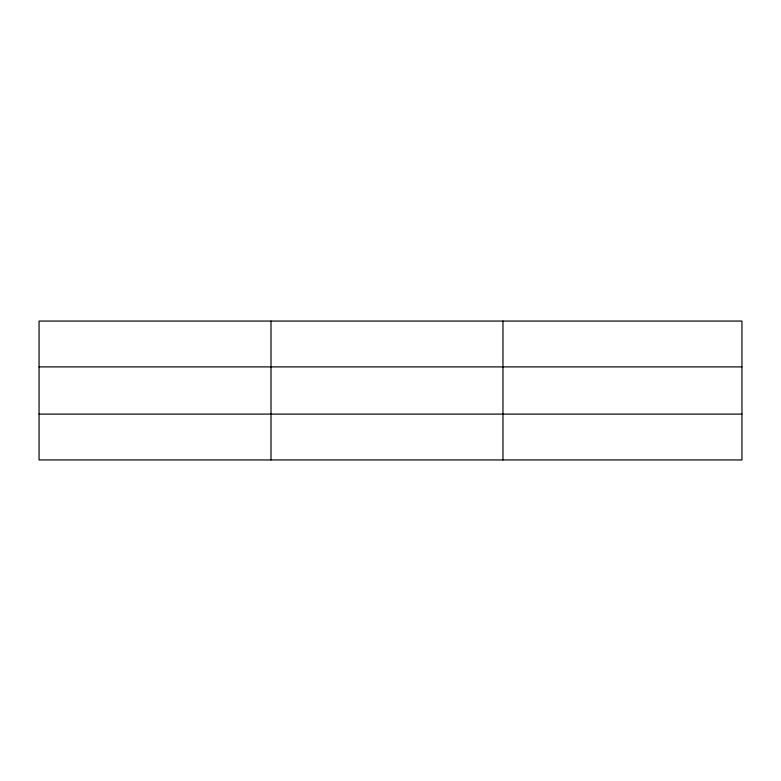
<?xml version="1.0" encoding="UTF-8"?>
<svg xmlns="http://www.w3.org/2000/svg" width="781" height="781" viewBox="0 0 781 781"><rect width="100%" height="100%" fill="white"/><g stroke="black" fill="none" stroke-linecap="round" stroke-linejoin="round"><path stroke-width="1.17" d="M271.007 459.941L271.007 321.059M502.964 459.941L502.964 321.059M741.95 414.106L741.95 459.941L39.05 459.941L39.05 321.059L741.95 321.059L741.95 414.106L39.05 414.106M39.05 366.894L741.95 366.894"/></g></svg>
